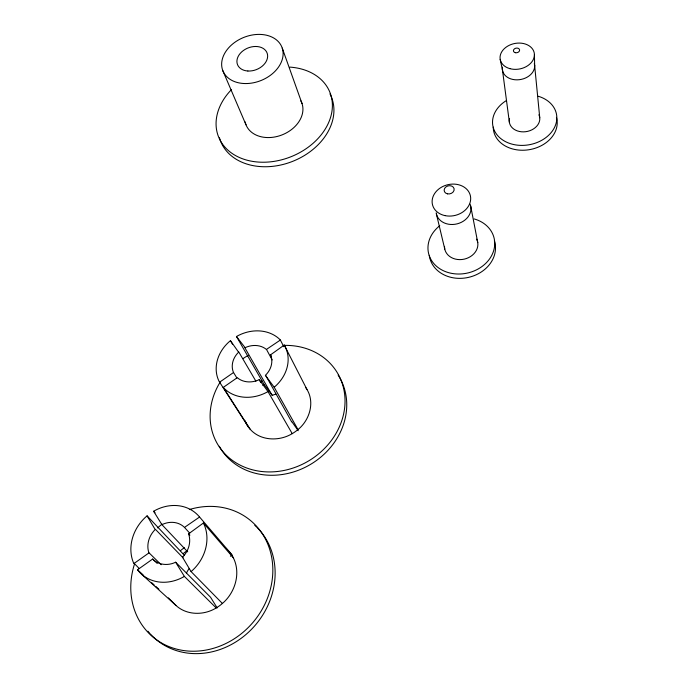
<?xml version="1.0" encoding="UTF-8"?>
<svg xmlns="http://www.w3.org/2000/svg" width="688" height="688" viewBox="0 0 688 688"><rect width="100%" height="100%" fill="white"/><g stroke="black" fill="none" stroke-linecap="round" stroke-linejoin="round"><path stroke-width="1.03" d="M298.205 430.714L291.832 421.649M139.303 568.58L133.412 562.595A40.824 35.423 -46.9 0 1 146.157 516.636L147.094 515.854L155.161 529.511A22.455 19.479 -46.9 0 0 148.857 552.662L161.173 564.728M291.643 421.83L265.568 375.175A20.528 17.441 -30.2 0 0 270.513 354.87L284.239 345.058L284.737 345.883A37.315 31.725 -30.2 0 1 275.071 386.484L274.185 387.224L297.99 429.57A34.821 30.358 -30.9 0 1 292.219 433.646C279.371 441.464 260.666 441.034 250.243 429.338A34.821 30.358 -30.9 0 1 246.708 424.358L245.1 420.858M248.42 427.024L219.094 381.358A37.315 31.725 -30.2 0 1 229.577 341.394L230.446 340.68L238.598 352.187A20.528 17.441 -30.2 0 0 233.421 372.311L236.861 377.979M141.401 574.05L176.016 605.5C186.835 615.468 204.044 615.493 216.187 607.943A37.943 33.574 -49.5 0 0 222.396 603.462C235.167 592.669 241.075 573.104 233.301 557.736A37.943 33.574 -49.5 0 0 229.62 552.077L225.853 548.224M191.075 571.59L192.038 570.765A40.824 35.423 -46.9 0 0 203.897 523.989L203.407 523.009L188.572 533.862A22.455 19.479 -46.9 0 1 182.518 557.246L191.075 571.59L222.396 603.462M297.99 429.57C309.48 420.334 315.001 402.643 306.977 389.485A34.821 30.358 -30.9 0 0 305.833 387.722M230.437 556.248L232.148 555.018L198.866 516.198A40.824 35.423 -46.9 0 0 154.662 510.651L153.622 511.261L161.938 524.669L187.704 551.845M133.868 563.601L148.952 552.911M161.938 524.669L162.205 524.531A22.455 19.479 -46.9 0 1 184.487 527.404L199.554 517.041M216.187 607.943L184.358 576.389L183.275 577.034A40.824 35.423 -46.9 0 1 138.185 570.662L137.523 569.784L152.65 559.043L157.217 563.429M219.567 382.21L233.524 372.526M280.377 340.035L279.698 339.339A37.315 31.725 -30.2 0 0 237.463 335.959L236.491 336.518L245.126 347.681A20.528 17.441 -30.2 0 1 266.402 349.444L280.377 340.035L283.791 346.683M250.243 429.338L223.256 387.404L237.257 377.686C243.303 382.829 252.247 383.044 259.195 379.664L267.976 391.558L292.219 433.646M267.976 391.558L266.97 392.143A37.315 31.725 -30.2 0 1 223.918 388.135L223.256 387.404M236.491 336.518L264.218 384.687L272.422 395.376A19.049 16.641 -31 0 1 275.879 394.095M217.193 607.925L210.554 597.253L175.629 562.208C168.242 565.923 158.55 565.158 152.65 559.043M137.523 569.784L143.061 574.824M151.764 582.745L154.138 584.903M155.72 586.348L158.885 589.22M168.371 597.863L176.016 605.5M155.376 529.304L183.025 557.787M147.094 515.854L184.461 555.362M153.622 511.261L155.084 512.818M188.469 533.613L189.897 535.187M184.659 527.593L189.69 533.14M203.407 523.009L233.301 557.736M265.37 375.364L274.185 387.224M175.629 562.208L184.358 576.389M230.446 340.68L232.613 344.361M238.796 352.007L255.893 381.186M259.195 379.664L260.804 382.433M244.876 347.801L272.199 395.488M270.41 354.655L271.416 356.522M266.583 349.599L272.164 359.91M284.239 345.058L306.977 389.485M222.817 70.666L245.986 124.769M282.243 48.108A31.794 23.211 -21.9 0 1 243.784 83.506A31.794 23.211 -21.9 0 1 231.116 45.322A31.794 23.211 -21.9 0 1 282.243 48.108L302.041 103.596M436.347 213.77L444.766 249.073M500.185 59.357L502.515 70.365M470.661 205.961L477.764 242.623M502.403 69.574L509.404 122.498M534.602 65.136L539.753 117.777M534.421 54.593L534.653 65.936M300.862 100.869A29.971 22.661 -21.8 0 1 281.564 135.089A29.971 22.661 -21.8 0 1 245.152 121.922M289.906 67.114A59.959 45.348 -21.8 0 1 327.11 125.775A59.959 45.348 -21.8 0 1 242.056 158.593A59.959 45.348 -21.8 0 1 231.4 89.689M329.973 93.929A59.641 45.245 -21.8 0 1 292.658 161.353A59.641 45.245 -21.8 0 1 219.463 137.781M476.655 239.14A16.822 13.975 -12.7 0 1 464.254 259.135A16.822 13.975 -12.7 0 1 444.508 246.347M470.093 204.164A17.596 14.345 -13.2 0 1 457.228 223.832A17.596 14.345 -13.2 0 1 436.192 212.841M494.354 240.774A33.445 27.855 -12.6 0 1 468.39 277.402A33.445 27.855 -12.6 0 1 429.286 255.325M474.187 218.922A33.643 27.95 -12.7 0 1 489.77 258.645A33.643 27.95 -12.7 0 1 439.58 268.595A33.643 27.95 -12.7 0 1 439.761 225.741M186.482 573.052A20.752 18.387 -49.7 0 1 189.269 568.469M254.775 525.271A75.491 66.908 -49.8 0 1 256.658 527.051M257.269 527.662A75.491 66.908 -49.8 0 1 250.57 630.26A75.491 66.908 -49.8 0 1 150.225 633.889M149.631 633.227A75.491 66.908 -49.8 0 1 147.911 631.188M183.335 553.548A37.702 33.411 -49.7 0 1 187.17 550.632M189.338 509.559A75.972 67.226 -49.6 0 1 272.835 569.466A75.972 67.226 -49.6 0 1 190.602 651.183A75.972 67.226 -49.6 0 1 134.504 564.048M157.655 527.902A75.972 67.226 -49.6 0 1 162.015 524.127M180.523 550.632A37.943 33.574 -49.5 0 1 184.393 547.691M338.152 375.141A69.29 60.561 -31 0 1 310.735 464.271A69.29 60.561 -31 0 1 219.3 446.28M262.868 385.504A34.615 30.246 -31 0 1 264.218 384.687M284.015 345.393A69.712 60.802 -31 0 1 343.002 416.584A69.712 60.802 -31 0 1 251.498 469.534A69.712 60.802 -31 0 1 219.962 382.451M242.916 358.654A69.712 60.802 -31 0 1 248.196 355.412M260.7 381.754A34.821 30.358 -30.9 0 1 262.059 380.937M538.214 96.243A32.345 25.095 -9.9 0 1 550.968 132.81A32.345 25.095 -9.9 0 1 501.784 139.354A32.345 25.095 -9.9 0 1 506.54 100.457M556.429 117.33A32.164 25.026 -9.8 0 1 528.814 149.76A32.164 25.026 -9.8 0 1 493.262 127.134M534.292 63.563A16.271 12.255 -10.6 0 1 519.216 79.713A16.271 12.255 -10.6 0 1 502.498 67.149M538.893 114.776A15.36 11.92 -9.9 0 1 525.735 131.7A15.36 11.92 -9.9 0 1 509.533 118.594M247.878 71.01A15.884 11.593 -21.9 0 0 267.228 53.406A15.884 11.593 -21.9 0 0 241.737 51.858A15.884 11.593 -21.9 0 0 247.878 71.01M445.05 215.628A19.47 15.781 -13.4 0 0 470.351 195.616A19.47 15.781 -13.4 0 0 438.806 189.011A19.47 15.781 -13.4 0 0 445.05 215.628M447.467 193.844A5.065 4.085 -13.5 0 0 454.089 188.684A5.065 4.085 -13.5 0 0 445.901 186.947A5.065 4.085 -13.5 0 0 447.467 193.844M515.364 52.701A3.122 2.331 -10.9 0 0 519.586 49.837A3.122 2.331 -10.9 0 0 514.607 48.736A3.122 2.331 -10.9 0 0 515.364 52.701M509.885 68.645A17.329 12.977 -10.8 0 0 534.361 53.733A17.329 12.977 -10.8 0 0 507.434 46.277A17.329 12.977 -10.8 0 0 509.885 68.645"/></g></svg>
